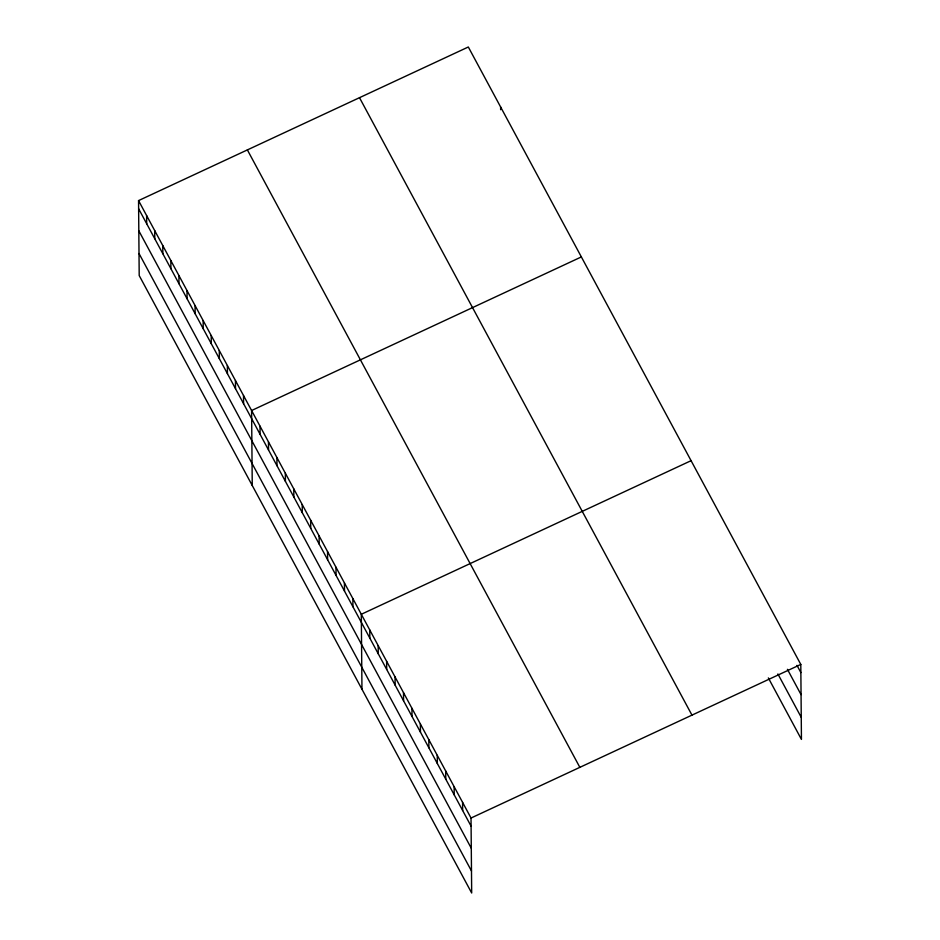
<?xml version="1.0" encoding="UTF-8"?>
<svg xmlns="http://www.w3.org/2000/svg" width="940" height="940" viewBox="0 0 940 940"><rect width="100%" height="100%" fill="white"/><g stroke="black" fill="none" stroke-linecap="round" stroke-linejoin="round"><path stroke-width="1.41" d="M138.556 200.596L471.022 818.035L471.68 893L139.202 275.561L138.556 200.596L468.32 47L800.798 664.439L801.444 739.404L768.344 677.916M581.366 256.925L251.591 410.522L252.249 485.487M691.076 460.682L361.301 614.278L361.959 689.243M471.022 818.035L800.798 664.439M796.967 665.356L800.868 672.593M787.426 669.327L801.056 694.636M777.885 673.957L801.256 717.361M359.503 97.69L691.969 715.129M247.373 149.906L579.851 767.346M138.627 208.751L471.093 826.19M138.815 230.793L471.281 848.232M139.014 253.506L471.481 870.957M500.621 106.984L500.644 109.698M462.586 802.361L462.656 810.515M454.138 786.686L454.208 794.841M445.701 771.011L445.772 779.166M437.264 755.337L437.335 763.491M428.828 739.663L428.899 747.817M420.38 723.988L420.45 732.143M411.943 708.325L412.014 716.468M403.507 692.651L403.577 700.805M395.059 676.976L395.141 685.131M386.622 661.302L386.693 669.456M378.186 645.627L378.256 653.782M369.749 629.953L369.82 638.107M352.864 598.604L352.935 606.758M344.428 582.929L344.498 591.084M335.991 567.255L336.062 575.409M327.543 551.58L327.613 559.735M319.106 535.918L319.177 544.06M310.67 520.243L310.74 528.386M302.234 504.569L302.304 512.723M293.785 488.894L293.856 497.048M285.349 473.22L285.419 481.374M276.912 457.545L276.983 465.7M268.464 441.87L268.546 450.025M260.028 426.196L260.098 434.351M243.519 395.529L243.589 403.683M235.447 380.536L235.517 388.69M227.363 365.543L227.433 373.697M219.29 350.549L219.361 358.692M211.218 335.545L211.288 343.699M203.146 320.552L203.216 328.706M195.074 305.559L195.144 313.713M187.001 290.566L187.072 298.72M178.917 275.573L178.988 283.727M170.845 260.58L170.916 268.723M162.773 245.575L162.843 253.73M154.701 230.582L154.771 238.737M146.628 215.589L146.699 223.743"/></g></svg>
